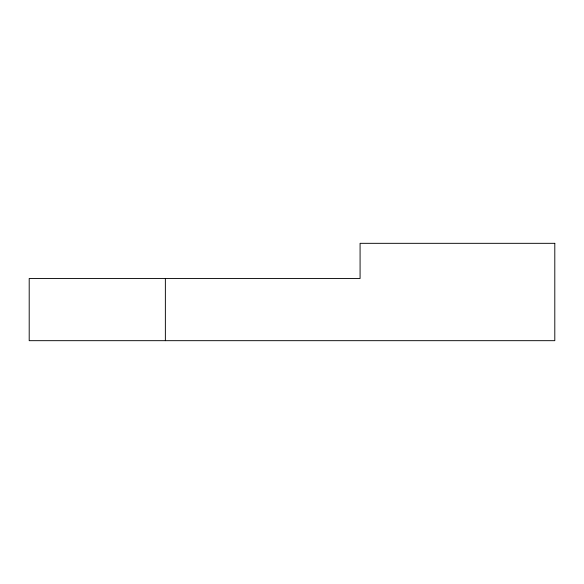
<?xml version="1.0" encoding="UTF-8"?>
<svg xmlns="http://www.w3.org/2000/svg" width="584" height="584" viewBox="0 0 584 584"><rect width="100%" height="100%" fill="white"/><g stroke="black" fill="none" stroke-linecap="round" stroke-linejoin="round"><path stroke-width="0.88" d="M165.367 278.488L165.367 340.676M554.8 243.324L360.08 243.324L360.08 278.488L29.2 278.488L29.2 340.676L554.8 340.676L554.8 243.324"/></g></svg>
